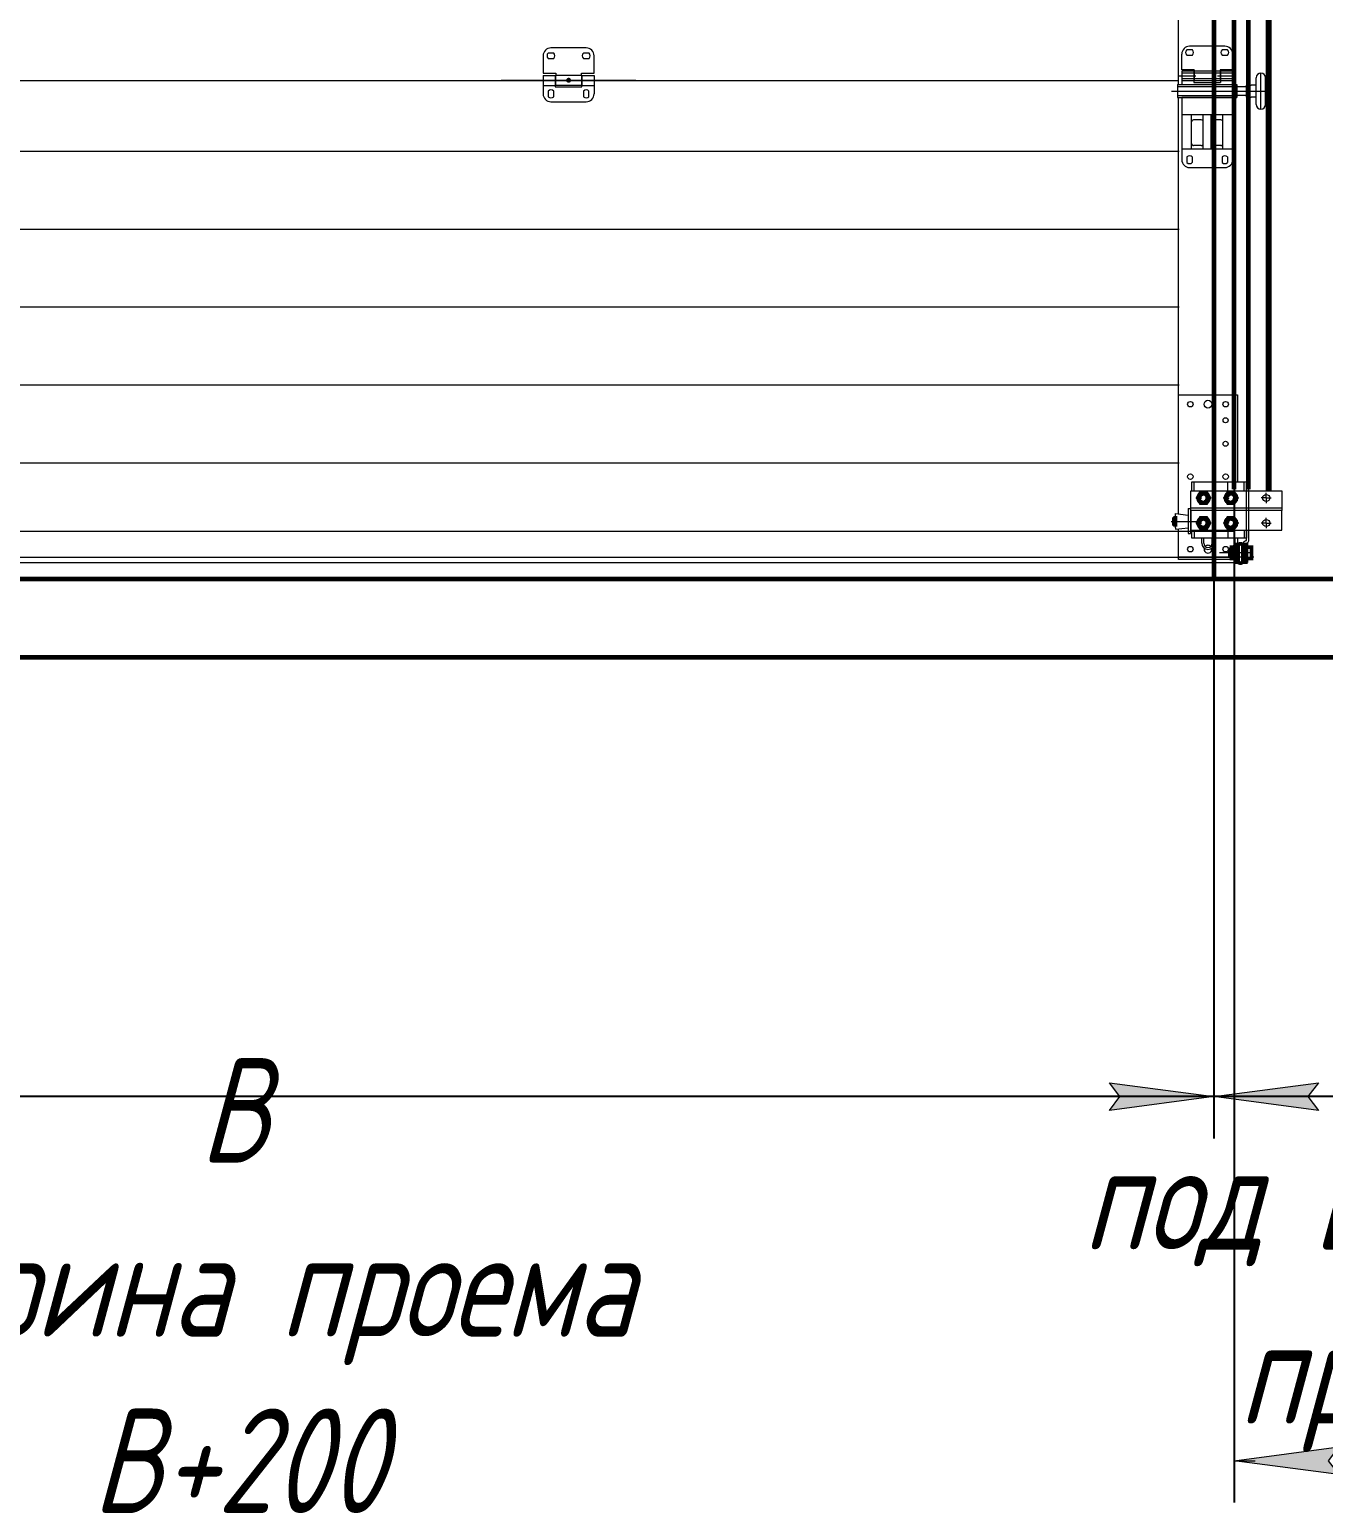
# Model space of a CAD drawing. Header units: millimetres. Extents: x 0 to 1680, y 0 to 594.
# Drawn here: x 287.7 to 349.6, y 341.5 to 412 of the extents above; entities that cross this region are included whole.
import ezdxf

# ---------------------------------------------------------------- set-up
doc = ezdxf.new("R2010")
doc.units = ezdxf.units.MM
for name, pattern in [('K5LT_AXLED', [19.5, 15, -1.5, 1.5, -1.5]), ('K5LT_BASIC', [0]), ('K5LT_THIN', [0]), ('K5LT_THIN_INCLUDED_TO_HATCHING', [0])]:
    doc.linetypes.add(name, pattern=pattern)
doc.layers.add('Системный слой', color=7, linetype='Continuous')
doc.styles.add('KDIMTEXTSTYLE', font='GOST_AU.SHX', dxfattribs={"width": 0.96, "oblique": 15, "height": 5})
doc.dimstyles.new('KDIMSTYLE (0.03)', dxfattribs={"dimtxt": 5, "dimasz": 1, "dimexe": 2, "dimexo": 0, "dimgap": 1, "dimtad": 1, "dimlfac": 40, "dimtxsty": 'KDIMTEXTSTYLE', "dimsah": 1, "dimcen": 0, "dimdle": 1, "dimadec": 0, "dimazin": 0, "dimtfac": 0.667, "dimtmove": 0, "dimatfit": 3, "dimfxl": 1, "dimtvp": 1, "dimtolj": 1, "dimtzin": 0, "dimarcsym": 0})

# ---------------------------------------------------------------- blocks, each defined once
blk = doc.blocks.new('U20')
at = {"layer": 'Системный слой', "color": 7, "linetype": 'K5LT_THIN_INCLUDED_TO_HATCHING', "lineweight": 18}
for p, q in [((343.832, 406.283), (343.832, 407.926)), ((344.207, 406.283), (344.207, 407.926))]:
    blk.add_line(p, q, dxfattribs=at)
blk = doc.blocks.new('U21')
at = {"layer": 'Системный слой', "color": 7, "linetype": 'K5LT_THIN_INCLUDED_TO_HATCHING', "lineweight": 18}
for p, q in [((343.27, 406.283), (343.27, 407.926)), ((344.77, 406.283), (344.77, 407.926))]:
    blk.add_line(p, q, dxfattribs=at)
blk = doc.blocks.new('KDIMARROW_01')
at = {"layer": 'Системный слой'}
blk.add_hatch(color=0, dxfattribs=at).paths.add_polyline_path([(0, 0), (-5, 0.658), (-4.5, 0), (-5, -0.658)])
at = {"layer": 'Системный слой', "color": 0, "linetype": 'K5LT_THIN', "lineweight": 18}
for p, q in [((-4.5, 0), (-5, 0.658)), ((-5, 0.658), (0, 0)), ((0, 0), (-5, -0.658)), ((-5, -0.658), (-4.5, 0)), ((0, 0), (-1, 0))]:
    blk.add_line(p, q, dxfattribs=at)

msp = doc.modelspace()

# ---------------------------------------------------------------- linework, layer by layer
at = {"layer": 'Системный слой', "color": 5, "linetype": 'K5LT_BASIC', "lineweight": 60, "true_color": 0x0000ff}
for p, q in [((345.3134, 390.02559), (345.3134, 565.95034)), ((345.9884, 390.02559), (345.9884, 565.95034)), ((346.9259, 565.95034), (346.9259, 389.93578)), ((347.0009, 389.93578), (347.0009, 565.95034)), ((344.3384, 479.47534), (344.3384, 385.72534)), ((231.8384, 385.72534), (364.2134, 385.72534)), ((228.0884, 381.97534), (367.9634, 381.97534))]:
    msp.add_line(p, q, dxfattribs=at)
at = {"layer": 'Системный слой', "color": 7, "linetype": 'K5LT_THIN_INCLUDED_TO_HATCHING', "lineweight": 18}
for p, q in [((345.3134, 386.77146), (345.3134, 480.41284)), ((342.64982, 409.37459), (342.64982, 430.10271)), ((314.30765, 411.13146), (312.62015, 411.13146)), ((343.3098, 411.04334), (343.042, 411.04334)), ((344.8634, 411.21209), (343.1759, 411.21209)), ((344.9973, 411.04334), (344.7295, 411.04334)), ((312.24515, 410.75646), (312.24515, 409.93146)), ((312.75405, 410.88771), (312.48624, 410.88771)), ((312.48624, 410.62521), (312.75405, 410.62521)), ((314.44155, 410.88771), (314.17374, 410.88771)), ((314.17374, 410.62521), (314.44155, 410.62521)), ((314.68265, 409.93146), (314.68265, 410.75646)), ((342.8009, 410.08709), (342.8009, 410.83709)), ((343.042, 410.78084), (343.3098, 410.78084)), ((344.7295, 410.78084), (344.9973, 410.78084)), ((345.2384, 410.08709), (345.2384, 410.83709)), ((252.31447, 409.57153), (342.64982, 409.57153)), ((312.24515, 409.93146), (312.84515, 409.93146)), ((312.24515, 409.80584), (312.24515, 409.33709)), ((312.24515, 409.80584), (312.8264, 409.80584)), ((312.8264, 409.80584), (312.8264, 409.33709)), ((312.84515, 409.70271), (312.8264, 409.70271)), ((312.84515, 409.93146), (312.84515, 409.81146)), ((312.84515, 409.33146), (312.84515, 409.81146)), ((314.08265, 409.81146), (312.84515, 409.81146)), ((314.08265, 409.93146), (314.68265, 409.93146)), ((314.08265, 409.81146), (314.08265, 409.93146)), ((314.08265, 409.81146), (314.08265, 409.33146)), ((314.1014, 409.70271), (314.08265, 409.70271)), ((314.1014, 409.80584), (314.68265, 409.80584)), ((314.1014, 409.80584), (314.1014, 409.33709)), ((314.68265, 409.80584), (314.68265, 409.33709)), ((343.46794, 409.78709), (342.61862, 409.78709)), ((343.4009, 410.08709), (342.8009, 410.08709)), ((342.8009, 410.02146), (342.8009, 409.37459)), ((343.38215, 410.02146), (342.8009, 410.02146)), ((343.38215, 409.92771), (342.8009, 409.92771)), ((343.38215, 409.64646), (342.8009, 409.64646)), ((343.38215, 409.55271), (342.8009, 409.55271)), ((343.38215, 410.02146), (343.38215, 409.47487)), ((345.2384, 409.92771), (343.38215, 409.92771)), ((343.4009, 409.92771), (343.38215, 409.92771)), ((345.2384, 409.64646), (343.38215, 409.64646)), ((343.4009, 409.64646), (343.38215, 409.64646)), ((343.4009, 410.08709), (343.4009, 409.55271)), ((344.6384, 410.02146), (343.4009, 410.02146)), ((344.6384, 409.55271), (343.4009, 409.55271)), ((345.38, 409.78709), (344.5131, 409.78709)), ((345.2384, 410.08709), (344.6384, 410.08709)), ((344.6384, 410.08709), (344.6384, 409.55271)), ((344.65715, 409.92771), (344.6384, 409.92771)), ((344.65715, 409.64646), (344.6384, 409.64646)), ((345.2384, 410.02146), (344.65715, 410.02146)), ((344.65715, 410.02146), (344.65715, 409.47487)), ((345.2384, 409.55271), (344.65715, 409.55271)), ((345.2384, 409.37459), (345.2384, 410.02146)), ((346.3634, 408.42771), (346.3634, 409.70271)), ((346.5884, 408.20271), (346.5884, 409.92771)), ((346.8134, 408.42771), (346.8134, 409.70271)), ((312.24515, 409.33709), (312.8264, 409.33709)), ((312.24515, 409.33709), (312.24515, 408.93396)), ((312.4889, 409.06786), (312.4889, 408.80006)), ((312.7514, 408.80006), (312.7514, 409.06786)), ((312.84515, 409.44021), (312.8264, 409.44021)), ((312.8264, 409.33709), (312.8264, 409.27146)), ((312.8264, 409.27146), (314.1014, 409.27146)), ((314.08265, 409.33146), (312.84515, 409.33146)), ((314.1014, 409.44021), (314.08265, 409.44021)), ((314.1014, 409.33709), (314.68265, 409.33709)), ((314.1014, 409.27146), (314.1014, 409.33709)), ((314.1764, 409.06786), (314.1764, 408.80006)), ((314.4389, 408.80006), (314.4389, 409.06786)), ((314.68265, 409.33709), (314.68265, 408.93396)), ((342.3134, 409.06521), (346.8134, 409.06521)), ((342.59465, 409.37459), (342.59465, 408.75584)), ((342.59465, 409.37459), (345.44465, 409.37459)), ((342.59465, 409.28084), (345.44465, 409.28084)), ((342.59465, 409.06521), (345.44465, 409.06521)), ((342.59465, 408.84959), (345.44465, 408.84959)), ((343.38215, 409.47487), (344.65715, 409.47487)), ((345.44465, 409.37459), (345.44465, 408.75584)), ((345.8759, 409.27146), (345.44465, 409.27146)), ((345.8759, 408.85896), (345.44465, 408.85896)), ((345.8759, 409.34646), (345.8759, 408.78396)), ((345.8759, 409.34646), (346.11965, 409.34646)), ((346.3634, 409.34646), (346.11965, 409.34646)), ((312.62015, 408.55896), (314.30765, 408.55896)), ((342.59465, 408.75584), (345.44465, 408.75584)), ((342.64982, 394.53396), (342.64982, 408.75584)), ((345.2384, 408.75584), (342.8009, 408.75584)), ((342.8009, 408.75584), (342.8009, 405.78396)), ((345.2384, 405.78396), (345.2384, 408.75584)), ((345.8759, 408.78396), (346.11965, 408.78396)), ((346.3634, 408.78396), (346.11965, 408.78396)), ((345.2384, 407.92565), (342.8009, 407.92565)), ((343.7384, 407.6873), (343.3634, 407.6873)), ((344.6759, 407.6873), (344.3009, 407.6873)), ((342.67819, 406.18233), (252.34069, 406.18233)), ((345.2384, 406.2825), (342.8009, 406.2825)), ((343.7384, 406.46354), (343.3634, 406.46354)), ((344.6759, 406.46354), (344.3009, 406.46354)), ((343.04465, 405.91786), (343.04465, 405.65006)), ((343.1759, 405.40896), (344.8634, 405.40896)), ((343.30715, 405.91786), (343.30715, 405.65006)), ((344.73215, 405.91786), (344.73215, 405.65006)), ((344.99465, 405.91786), (344.99465, 405.65006)), ((342.67819, 402.45108), (252.34069, 402.45108)), ((342.67819, 398.71983), (252.34069, 398.71983)), ((342.67819, 394.98858), (252.34069, 394.98858)), ((342.6509, 394.53396), (345.4634, 394.53396)), ((342.6509, 388.82982), (342.6509, 394.53396)), ((345.3509, 390.36703), (345.3509, 394.53396)), ((345.4634, 394.53396), (345.4634, 390.36703)), ((342.67819, 391.25733), (252.34069, 391.25733)), ((343.2434, 388.99828), (343.2434, 389.93578)), ((343.2434, 389.93578), (347.5934, 389.93578)), ((343.2809, 390.36703), (345.9059, 390.36703)), ((343.2809, 389.93578), (343.2809, 390.36703)), ((343.3934, 389.93578), (343.3934, 390.36703)), ((345.0059, 389.93578), (345.0059, 390.36703)), ((345.7934, 389.93578), (345.7934, 390.36703)), ((345.9059, 390.36703), (345.9059, 389.93578)), ((346.0184, 390.30267), (345.9059, 390.30267)), ((345.9059, 389.93578), (345.9059, 390.30267)), ((345.9059, 388.06078), (345.9059, 389.93578)), ((346.0184, 389.93578), (346.0184, 390.30267)), ((346.0184, 388.06078), (346.0184, 389.93578)), ((346.8434, 389.59828), (346.8434, 389.84203)), ((347.5934, 389.93578), (347.5934, 388.99828)), ((347.5934, 389.11078), (343.2434, 389.11078)), ((347.5934, 389.11078), (343.2434, 389.11078)), ((346.8434, 389.59828), (346.59965, 389.59828)), ((346.8434, 389.59828), (347.08715, 389.59828)), ((346.8434, 389.59828), (346.8434, 389.35453)), ((342.28719, 388.47392), (343.50033, 388.47392)), ((342.45547, 388.64135), (342.45547, 388.30992)), ((342.49715, 388.77392), (342.49715, 388.84892)), ((342.49715, 388.84892), (343.1009, 388.77392)), ((342.49715, 388.17392), (342.49715, 388.77392)), ((343.1009, 389.09646), (343.1009, 387.89646)), ((343.1009, 389.09646), (343.2134, 389.09646)), ((343.2134, 389.09646), (343.2134, 387.89646)), ((343.2134, 388.77392), (343.2434, 388.77392)), ((347.5934, 388.99828), (343.2434, 388.99828)), ((343.2434, 388.99828), (343.2434, 388.06078)), ((347.5934, 388.99828), (343.41215, 388.99828)), ((346.8434, 388.39828), (346.59965, 388.39828)), ((346.8434, 388.39828), (346.8434, 388.64203)), ((346.8434, 388.39828), (347.08715, 388.39828)), ((346.8434, 388.39828), (346.8434, 388.15453)), ((347.5934, 388.06078), (347.5934, 388.99828)), ((261.10538, 388.00896), (327.22852, 388.00896)), ((320.79788, 388.00896), (345.3134, 388.00896)), ((342.49715, 388.17392), (342.49715, 388.09892)), ((342.49715, 388.09892), (343.1009, 388.17392)), ((342.6509, 386.65896), (342.6509, 388.11802)), ((343.1009, 387.89646), (343.2134, 387.89646)), ((343.2434, 388.17392), (343.2134, 388.17392)), ((343.2434, 388.06078), (347.5934, 388.06078)), ((343.2809, 387.66703), (343.2809, 388.06078)), ((343.3934, 388.06078), (343.3934, 387.66703)), ((345.0059, 388.06078), (345.0059, 387.66703)), ((345.7934, 388.06078), (345.7934, 387.66703)), ((345.9059, 388.06078), (345.9059, 387.66703)), ((345.9059, 387.58682), (345.9059, 388.06078)), ((346.0184, 387.58682), (346.0184, 388.06078)), ((345.9059, 387.66703), (343.2809, 387.66703)), ((343.75715, 387.43163), (343.75715, 387.66703)), ((343.8509, 387.43163), (343.8509, 387.66703)), ((344.2634, 387.43163), (344.2634, 387.66703)), ((344.35715, 387.43163), (344.35715, 387.66703)), ((345.13644, 387.15702), (345.13644, 386.77816)), ((345.18907, 387.13213), (345.13644, 387.13213)), ((345.45242, 387.33396), (345.28038, 387.33396)), ((345.28038, 387.33396), (345.28038, 387.24759)), ((345.3509, 387.3474), (345.3509, 387.66703)), ((345.4634, 387.66703), (345.4634, 387.3474)), ((345.7184, 387.37031), (345.7184, 386.51517)), ((345.88715, 387.55434), (345.7934, 387.50022)), ((345.8309, 387.37031), (345.8309, 386.51517)), ((345.9434, 387.45692), (345.84965, 387.40279)), ((345.94096, 387.45292), (345.94096, 386.50819)), ((261.10538, 386.77146), (327.22852, 386.77146)), ((261.10538, 386.50819), (327.22852, 386.50819)), ((320.79788, 386.77146), (345.3134, 386.77146)), ((320.79788, 386.50819), (345.94096, 386.50819)), ((345.14708, 386.77146), (342.6509, 386.77146)), ((345.2384, 386.65896), (342.6509, 386.65896)), ((346.2078, 386.97152), (344.61274, 386.97152)), ((345.18907, 386.8109), (345.13644, 386.8109)), ((345.18907, 386.97152), (345.45242, 386.97152)), ((345.2384, 386.65896), (345.2384, 386.69545)), ((345.94096, 386.77146), (345.3134, 386.77146)), ((345.7184, 386.51517), (345.8309, 386.51517)), ((346.13623, 386.97152), (345.87288, 386.97152)), ((346.2509, 386.77146), (346.13623, 386.77146)), ((261.10538, 385.72534), (327.22852, 385.72534)), ((320.79788, 385.72534), (346.2509, 385.72534))]:
    msp.add_line(p, q, dxfattribs=at)
at = {"layer": 'Системный слой', "color": 30, "linetype": 'K5LT_AXLED', "lineweight": 18, "true_color": 0xff8000}
msp.add_line((316.68265, 409.57146), (310.24515, 409.57146), dxfattribs=at)
at = {"layer": 'Системный слой', "color": 7, "linetype": 'K5LT_THIN_INCLUDED_TO_HATCHING', "const_width": 0.18}
for points in [[(343.70267, 389.35453), (343.56194, 389.59828), (343.70267, 389.84203), (343.98413, 389.84203), (344.12486, 389.59828), (343.98413, 389.35453)], [(345.01517, 389.35453), (344.87444, 389.59828), (345.01517, 389.84203), (345.29663, 389.84203), (345.43736, 389.59828), (345.29663, 389.35453)], [(342.49715, 388.64135), (342.49715, 388.30992), (342.45547, 388.30992), (342.41797, 388.34742), (342.41797, 388.60385), (342.45547, 388.64135)], [(343.70267, 388.15453), (343.56194, 388.39828), (343.70267, 388.64203), (343.98413, 388.64203), (344.12486, 388.39828), (343.98413, 388.15453)], [(345.01517, 388.15453), (344.87444, 388.39828), (345.01517, 388.64203), (345.29663, 388.64203), (345.43736, 388.39828), (345.29663, 388.15453)], [(345.18907, 387.15702), (345.18907, 386.77816), (345.13644, 386.77816), (345.09894, 386.81566), (345.09894, 387.11952), (345.13644, 387.15702)], [(345.45242, 387.24759), (345.45242, 386.69545), (345.18907, 386.69545), (345.18907, 387.24759)], [(345.45242, 387.37031), (345.45242, 386.5265), (345.4944, 386.5265), (345.4944, 387.37031)], [(345.87288, 387.37031), (345.87288, 386.5265), (345.8309, 386.5265), (345.8309, 387.37031)], [(345.87288, 387.24759), (345.87288, 386.69545), (346.13623, 386.69545), (346.13623, 387.24759)]]:
    msp.add_lwpolyline(points, close=True, dxfattribs=at)
msp.add_lwpolyline([(345.7184, 387.30154), (345.7184, 386.58351, -0.41421356), (345.61715, 386.48226), (345.59565, 386.48226, -0.41421356), (345.4944, 386.58351), (345.4944, 387.30154, -0.41421356), (345.59565, 387.40279), (345.61715, 387.40279, -0.41421356)], format="xyb", close=True, dxfattribs=at)
at = {"layer": 'Системный слой', "color": 7, "linetype": 'K5LT_THIN_INCLUDED_TO_HATCHING', "lineweight": 18}
for centre, radius in [((343.2134, 394.08396), 0.13125), ((344.05715, 394.08396), 0.1875), ((344.9009, 394.08396), 0.13125), ((344.9009, 393.31521), 0.12), ((344.9009, 392.19021), 0.12), ((343.2134, 390.61521), 0.13125), ((344.9009, 390.61521), 0.13125), ((343.8434, 389.59828), 0.31684), ((343.8434, 389.59828), 0.24375), ((345.1559, 389.59828), 0.31684), ((345.1559, 389.59828), 0.24375), ((343.8434, 389.59828), 0.16875), ((343.8434, 389.59828), 0.16875), ((345.1559, 389.59828), 0.16875), ((345.1559, 389.59828), 0.16875), ((346.8434, 389.59828), 0.16875), ((343.8434, 388.39828), 0.31684), ((343.8434, 388.39828), 0.24375), ((343.8434, 388.39828), 0.16875), ((343.8434, 388.39828), 0.16875), ((345.1559, 388.39828), 0.31684), ((345.1559, 388.39828), 0.24375), ((345.1559, 388.39828), 0.16875), ((345.1559, 388.39828), 0.16875), ((346.8434, 388.39828), 0.16875), ((343.2134, 387.14646), 0.13125), ((344.9009, 387.14646), 0.13125)]:
    msp.add_circle(centre, radius, dxfattribs=at)
for centre, radius, start, end in [((312.62015, 410.75646), 0.375, 90, 180), ((314.30765, 410.75646), 0.375, 0, 90), ((343.1759, 410.83709), 0.375, 90, 180), ((343.1759, 410.91209), 0.1875, 135.572996, 224.427004), ((343.1759, 410.91209), 0.1875, 315.572996, 44.427004), ((344.8634, 410.91209), 0.1875, 135.572996, 224.427004), ((344.8634, 410.83709), 0.375, 0, 90), ((344.8634, 410.91209), 0.1875, 315.572996, 44.427004), ((312.62015, 410.75646), 0.1875, 135.572996, 224.427004), ((312.62015, 410.75646), 0.1875, 315.572996, 44.427004), ((314.30765, 410.75646), 0.1875, 135.572996, 224.427004), ((314.30765, 410.75646), 0.1875, 315.572996, 44.427004), ((313.52098, 409.58586), 0.13208, 179.9945205, 186.2571), ((313.40672, 409.58586), 0.13218, 353.7452877, 0.00325), ((346.5884, 409.70271), 0.225, 0, 180), ((346.5884, 409.70271), 0.225, 0, 180), ((312.62015, 408.93396), 0.375, 180, 270), ((312.62015, 408.93396), 0.1875, 45.572996, 134.427004), ((314.30765, 408.93396), 0.1875, 45.572996, 134.427004), ((314.30765, 408.93396), 0.375, 270, 0), ((312.62015, 408.93396), 0.1875, 225.572996, 314.427004), ((314.30765, 408.93396), 0.1875, 225.572996, 314.427004), ((346.5884, 408.42771), 0.225, 180, 0), ((343.3634, 407.59355), 0.09375, 90, 180), ((343.7384, 407.59355), 0.09375, 0, 90), ((344.3009, 407.59355), 0.09375, 90, 180), ((344.6759, 407.59355), 0.09375, 0, 90), ((343.3634, 406.55729), 0.09375, 180, 270), ((343.7384, 406.55729), 0.09375, 270, 0), ((344.3009, 406.55729), 0.09375, 180, 270), ((344.6759, 406.55729), 0.09375, 270, 0), ((343.1759, 405.78396), 0.375, 180, 270), ((343.1759, 405.78396), 0.1875, 45.572996, 134.427004), ((343.1759, 405.78396), 0.1875, 225.572996, 314.427004), ((344.8634, 405.78396), 0.1875, 45.572996, 134.427004), ((344.8634, 405.78396), 0.1875, 225.572996, 314.427004), ((344.8634, 405.78396), 0.375, 270, 0), ((343.8434, 389.59828), 0.13125, 280.3018137, 197.3180261), ((345.1559, 389.59828), 0.13125, 280.3018137, 197.3180261), ((343.8434, 388.39828), 0.13125, 280.3018137, 197.3180261), ((345.1559, 388.39828), 0.13125, 280.3018137, 197.3180261), ((344.05715, 387.43163), 0.3, 180, 0), ((344.05715, 387.43163), 0.20625, 180, 0), ((344.05715, 387.14646), 0.1875, 165.6643552, 14.3356448), ((344.05715, 387.14646), 0.1875, 43.7422916, 136.2577084), ((345.8684, 387.37031), 0.15, 120, 180), ((345.8684, 387.37031), 0.0375, 120, 180), ((345.8684, 387.58682), 0.0375, 300, 0), ((345.8684, 387.58682), 0.15, 300, 0)]:
    msp.add_arc(centre, radius, start, end, dxfattribs=at)
for points, knots in [([(313.3889, 409.58587), (313.3889, 409.58988), (313.38925, 409.59759), (313.39077, 409.60883), (313.39319, 409.61949), (313.39657, 409.6298), (313.40094, 409.63961), (313.40629, 409.64877), (313.41259, 409.6571), (313.41973, 409.66437), (313.42754, 409.67042), (313.43583, 409.67516), (313.44438, 409.67856), (313.45374, 409.68085), (313.46029, 409.68141), (313.4639, 409.68141)], [0, 0, 0, 0, 1.2301219, 2.36914821, 3.51934198, 4.68752495, 5.87975074, 7.09950522, 8.34457177, 9.60486397, 10.86469317, 12.11051329, 13.33326664, 14.53004824, 16, 16, 16, 16]), ([(313.38894, 409.58237), (313.38901, 409.58399), (313.38939, 409.58808), (313.39083, 409.59456), (313.39359, 409.60167), (313.3975, 409.60849), (313.40258, 409.61491), (313.40882, 409.62081), (313.41616, 409.62605), (313.42446, 409.63047), (313.4335, 409.63397), (313.44301, 409.63649), (313.45319, 409.63809), (313.4602, 409.63846), (313.4639, 409.63846)], [0, 0, 0, 0, 0.78335512, 1.98280873, 3.19371922, 4.42380575, 5.67987518, 6.96579334, 8.27922702, 9.60946421, 10.94169951, 12.26029596, 13.55505442, 15, 15, 15, 15]), ([(313.53811, 409.57146), (313.53755, 409.56633), (313.53605, 409.55755), (313.53267, 409.54555), (313.52869, 409.5353), (313.52373, 409.52559), (313.5178, 409.51662), (313.51098, 409.50861), (313.50341, 409.50177), (313.49528, 409.49625), (313.4868, 409.49212), (313.47813, 409.48935), (313.46937, 409.48791), (313.46061, 409.48775), (313.45189, 409.48887), (313.44329, 409.49126), (313.43488, 409.49496), (313.42674, 409.5), (313.41904, 409.5064), (313.41196, 409.51408), (313.40568, 409.52289), (313.40035, 409.53257), (313.39605, 409.54287), (313.39277, 409.55356), (313.39076, 409.56315), (313.38994, 409.56916), (313.38968, 409.57146)], [0, 0, 0, 0, 1.47611818, 2.55430392, 3.6526658, 4.77572636, 5.92401931, 7.09121329, 8.2643335, 9.42888531, 10.57533137, 11.70190697, 12.81273907, 13.91477178, 15.01587021, 16.1239247, 17.24609697, 18.38735284, 19.54776848, 20.71994598, 21.89019119, 23.04431364, 24.16639063, 25.262776, 26.33746256, 27, 27, 27, 27]), ([(313.53811, 409.57146), (313.53776, 409.5695), (313.53669, 409.56509), (313.53407, 409.55836), (313.53012, 409.55141), (313.525, 409.54483), (313.51872, 409.53876), (313.51135, 409.53335), (313.50301, 409.52877), (313.49394, 409.52513), (313.48439, 409.52252), (313.47457, 409.52094), (313.46465, 409.52036), (313.45475, 409.52079), (313.44498, 409.5222), (313.43547, 409.52461), (313.42636, 409.52804), (313.41788, 409.53246), (313.41025, 409.53778), (313.40367, 409.54386), (313.39827, 409.55052), (313.39409, 409.55757), (313.39125, 409.56459), (313.39008, 409.56927), (313.38968, 409.57146)], [0, 0, 0, 0, 0.8563587, 1.94372524, 3.04860189, 4.17698007, 5.33218722, 6.51182415, 7.70618239, 8.90138628, 10.08597193, 11.25578561, 12.41386834, 13.56732553, 14.72447112, 15.89262134, 17.07545665, 18.26988315, 19.46520048, 20.64731114, 21.80547891, 22.93635435, 24.04291695, 25, 25, 25, 25]), ([(313.4639, 409.68141), (313.46678, 409.68141), (313.47257, 409.68101), (313.48118, 409.67923), (313.48966, 409.67621), (313.49791, 409.67191), (313.5058, 409.6663), (313.51313, 409.65941), (313.51971, 409.65137), (313.5254, 409.64236), (313.53012, 409.63257), (313.53382, 409.62221), (313.53653, 409.61145), (313.53842, 409.59934), (313.5389, 409.59073), (313.5389, 409.58587)], [0, 0, 0, 0, 1.17454216, 2.35789311, 3.55539901, 4.77535647, 6.01574012, 7.27324701, 8.5257685, 9.76652118, 10.98343891, 12.18162379, 13.35452857, 14.50792403, 16, 16, 16, 16]), ([(313.4639, 409.63846), (313.46716, 409.63846), (313.47371, 409.63815), (313.48342, 409.63676), (313.4929, 409.6344), (313.50197, 409.63108), (313.51038, 409.6268), (313.51792, 409.62166), (313.52439, 409.61579), (313.52971, 409.60934), (313.53383, 409.60244), (313.53675, 409.59525), (313.53834, 409.58852), (313.53877, 409.5842), (313.53885, 409.58237)], [0, 0, 0, 0, 1.27543042, 2.56024292, 3.85947172, 5.17886757, 6.50976448, 7.83098291, 9.13677211, 10.41544752, 11.67397692, 12.90570803, 14.11763282, 15, 15, 15, 15])]:
    msp.add_open_spline(points, degree=3, knots=knots, dxfattribs=at)

# ---------------------------------------------------------------- block references
at = {"layer": 'Системный слой'}
for name in ['U21', 'U20']:
    msp.add_blockref(name, (0, 0), dxfattribs=at)

# ---------------------------------------------------------------- dimensions: what is measured, and where the dimension line sits
at = {"layer": 'Системный слой', "color": 7}
msp.add_linear_dim(base=(249.6509, 343.52642), p1=(345.3134, 394.98858), p2=(249.6509, 394.73184), location=(297.6509, 343.52642), text='\\H5.0;\\W0.965;\\Q15;\\H5.0;\\W0.965;\\Q15;\\Q15;B+200', dimstyle='KDIMSTYLE (0.03)', override={"dimexo": 0, "dimblk1": 'KDIMARROW_01', "dimblk2": 'KDIMARROW_01', "dimse1": 0, "dimse2": 0, "dimclrt": 7, "dimtolj": 1}, dxfattribs=at).render()
for base, p1, p2, text in [((250.5884, 360.95002), (344.3384, 385.72534), (250.5884, 385.72534), '\\H5.0;\\W0.965;\\Q15;\\H5.0;\\W0.965;\\Q15;\\Q15;B\\X\\H5.0;\\W0.965;\\Q15;\\Q15;ширина проема'), ((344.3384, 360.95002), (364.2134, 385.72534), (344.3384, 385.72534), '\\H5.0;\\W0.965;\\Q15;\\H5.0;\\W0.965;\\Q15;\\Q15;650\\X\\H5.0;\\W0.965;\\Q15;\\Q15;под вальный\\X\\H5.0;\\W0.965;\\Q15;\\Q15;привод')]:
    msp.add_linear_dim(base=base, p1=p1, p2=p2, text=text, dimstyle='KDIMSTYLE (0.03)', override={"dimexo": 0, "dimblk1": 'KDIMARROW_01', "dimblk2": 'KDIMARROW_01', "dimse1": 0, "dimse2": 0, "dimclrt": 7, "dimtolj": 1}, dxfattribs=at).render()

doc.saveas('drawing.dxf')
